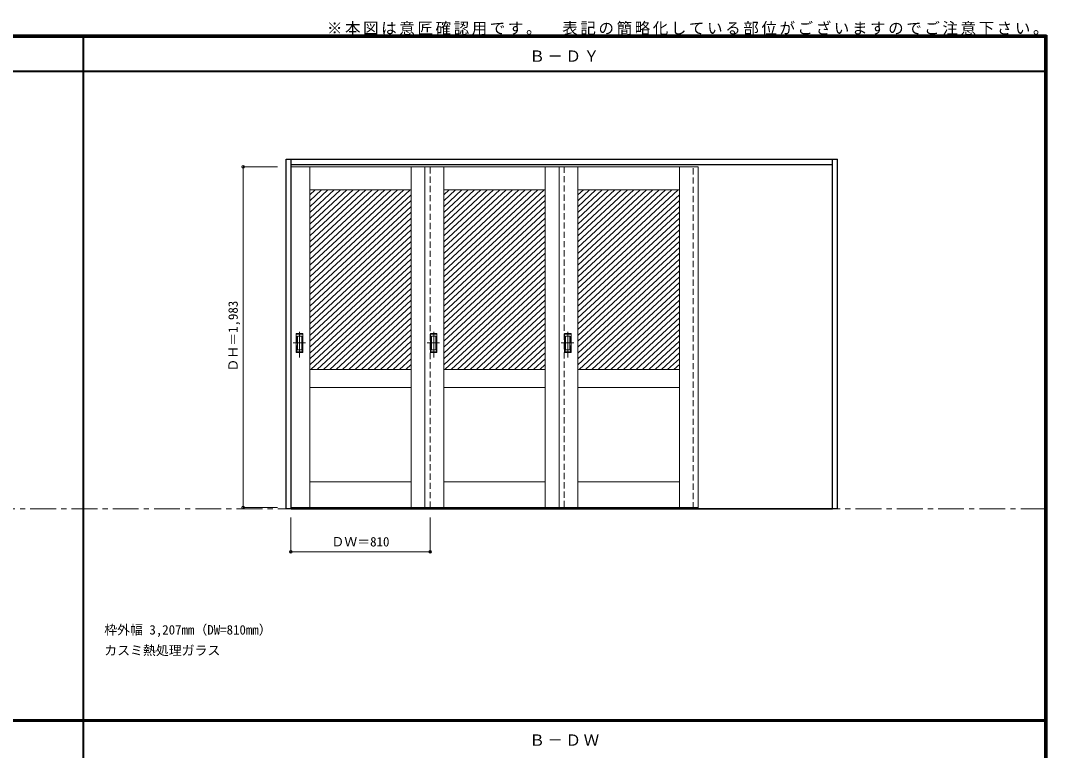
# Model space of a CAD drawing. Units: millimetres, scale not verified. Extents: x -6000 to 5700, y -4307 to 4260.
# Drawn here: x -267 to 5700, y 12 to 4260 of the extents above; entities that cross this region are included whole.
import ezdxf
from ezdxf.enums import TextEntityAlignment as Align

# ---------------------------------------------------------------- set-up
doc = ezdxf.new("R2010")
doc.units = ezdxf.units.MM
doc.header["$LTSCALE"] = 30
doc.header["$PDMODE"] = 32
doc.header["$PDSIZE"] = 15
doc.linetypes.add('CHAIN1', pattern=[8, 5, -1, 1, -1])
doc.linetypes.add('DASHED1', pattern=[1.8, 1.2, -0.6])
for name, color, linetype, lineweight in [('0-2_扉', 7, 'Continuous', 18), ('0-4_枠', 3, 'Continuous', 25), ('0-6_引手', 7, 'Continuous', 18), ('0-B_寸法', 4, 'Continuous', 9), ('0-C_ハッチ', 4, 'Continuous', 9), ('F-1_枠', 6, 'Continuous', 40)]:
    doc.layers.add(name, color=color, linetype=linetype, lineweight=lineweight)
doc.layers.add('0-A_文字', color=7, linetype='Continuous')
doc.styles.add('ＭＳ ゴシック', font='')
doc.styles.get('ＭＳ ゴシック').set_extended_font_data('MS Gothic')

msp = doc.modelspace()

# ---------------------------------------------------------------- linework, layer by layer
at = {"layer": '0-2_扉', "color": 4, "linetype": 'DASHED1', "lineweight": 9}
for p, q in [((1305, 3409), (1305, 1426)), ((1308, 3409), (1305, 3409)), ((2115, 1426), (2115, 3409)), ((2895, 3409), (2895, 1426)), ((3645, 1421), (3645, 3423)), ((3675, 1421), (3675, 3423)), ((1308, 1426), (1305, 1426))]:
    msp.add_line(p, q, dxfattribs=at)
at = {"layer": '0-2_扉'}
for p, q in [((1308, 3409), (2115, 3409)), ((1415, 3409), (1415, 1426)), ((2005, 3409), (2005, 1426)), ((2085, 3409), (2085, 1426)), ((2085, 3409), (2895, 3409)), ((2195, 3409), (2195, 1426)), ((2785, 3409), (2785, 1426)), ((2865, 1426), (2865, 3409)), ((3675, 3409), (2865, 3409)), ((2975, 3409), (2975, 1426)), ((3565, 3409), (3565, 1426)), ((1415, 3274), (2005, 3274)), ((2195, 3274), (2785, 3274)), ((3565, 3274), (2975, 3274)), ((2005, 2229), (1415, 2229)), ((1433.5, 2229), (1622.5, 2229)), ((2785, 2229), (2195, 2229)), ((2213.5, 2229), (2402.5, 2229)), ((2975, 2229), (3565, 2229)), ((3546.5, 2229), (3357.5, 2229)), ((1415, 2124), (2005, 2124)), ((2195, 2124), (2785, 2124)), ((3565, 2124), (2975, 2124)), ((1415, 1576), (2005, 1576)), ((2195, 1576), (2785, 1576)), ((3565, 1576), (2975, 1576)), ((1308, 1426), (2115, 1426)), ((2085, 1426), (2895, 1426))]:
    msp.add_line(p, q, dxfattribs=at)
at = {"layer": '0-2_扉', "color": 3, "lineweight": 25}
for p, q in [((2085, 1418), (2115, 1418)), ((2865, 1418), (2895, 1418))]:
    msp.add_line(p, q, dxfattribs=at)
at = {"layer": '0-2_扉'}
msp.add_lwpolyline([(3675, 3409), (3675, 1426), (2865, 1426)], dxfattribs=at)
at = {"layer": '0-4_枠'}
for p, q in [((1278, 3453), (4485, 3453)), ((1308, 1418), (1308, 3453)), ((1308, 3423), (4455, 3423)), ((4455, 1418), (4455, 3453)), ((4485, 1418), (4485, 3453)), ((1308, 1421), (4455, 1421)), ((1308, 1418), (4455, 1418)), ((4485, 1418), (4455, 1418))]:
    msp.add_line(p, q, dxfattribs=at)
at = {"layer": '0-4_枠', "color": 7, "linetype": 'CHAIN1', "lineweight": 18}
msp.add_line((-5490, 1418), (5690, 1418), dxfattribs=at)
at = {"layer": '0-4_枠'}
msp.add_lwpolyline([(1308, 1418), (1278, 1418), (1278, 3453)], dxfattribs=at)
at = {"layer": '0-6_引手', "linetype": 'CHAIN1'}
for p, q in [((1356, 2298.27), (1356, 2469.12)), ((2136, 2298.27), (2136, 2469.12)), ((2916, 2298.27), (2916, 2469.12)), ((1317.93, 2383.5), (1390.43, 2383.5)), ((2097.93, 2383.5), (2170.43, 2383.5)), ((2877.92, 2383.5), (2950.43, 2383.5))]:
    msp.add_line(p, q, dxfattribs=at)
at = {"layer": '0-6_引手'}
for p, q in [((1337, 2438.5), (1375, 2438.5)), ((1337, 2328.5), (1337, 2438.5)), ((1343.5, 2422.5), (1368.5, 2422.5)), ((1343.5, 2344.5), (1343.5, 2422.5)), ((1368.5, 2344.5), (1368.5, 2422.5)), ((1375, 2328.5), (1375, 2438.5)), ((2117, 2438.5), (2155, 2438.5)), ((2117, 2328.5), (2117, 2438.5)), ((2123.5, 2422.5), (2148.5, 2422.5)), ((2123.5, 2344.5), (2123.5, 2422.5)), ((2148.5, 2344.5), (2148.5, 2422.5)), ((2155, 2328.5), (2155, 2438.5)), ((2897, 2438.5), (2935, 2438.5)), ((2897, 2328.5), (2897, 2438.5)), ((2903.5, 2422.5), (2928.5, 2422.5)), ((2903.5, 2344.5), (2903.5, 2422.5)), ((2928.5, 2344.5), (2928.5, 2422.5)), ((2935, 2328.5), (2935, 2438.5)), ((1337, 2328.5), (1375, 2328.5)), ((1343.5, 2344.5), (1368.5, 2344.5)), ((2117, 2328.5), (2155, 2328.5)), ((2123.5, 2344.5), (2148.5, 2344.5)), ((2897, 2328.5), (2935, 2328.5)), ((2903.5, 2344.5), (2928.5, 2344.5))]:
    msp.add_line(p, q, dxfattribs=at)
at = {"layer": '0-6_引手', "linetype": 'DASHED1'}
for p, q in [((1372, 2332.5), (1372, 2434.5)), ((2152, 2332.5), (2152, 2434.5)), ((2932, 2332.5), (2932, 2434.5)), ((1340, 2332.5), (1372, 2332.5)), ((2120, 2332.5), (2152, 2332.5)), ((2900, 2332.5), (2932, 2332.5))]:
    msp.add_line(p, q, dxfattribs=at)
for points in [[(1340, 2332.5), (1340, 2434.5), (1372, 2434.5)], [(2120, 2332.5), (2120, 2434.5), (2152, 2434.5)], [(2900, 2332.5), (2900, 2434.5), (2932, 2434.5)]]:
    msp.add_lwpolyline(points, dxfattribs=at)
at = {"layer": '0-B_寸法'}
for p, q in [((1028, 3409), (1228, 3409)), ((1028, 3409), (1028, 1426)), ((1028, 1426), (1228, 1426)), ((1305, 1168), (1305, 1368)), ((2115, 1168), (2115, 1368)), ((1305, 1168), (2115, 1168))]:
    msp.add_line(p, q, dxfattribs=at)
at = {"layer": '0-B_寸法', "color": 7}
for p in [(1028, 3409), (1028, 1426), (1305, 1168), (2115, 1168)]:
    msp.add_point(p, dxfattribs=at)
at = {"layer": '0-C_ハッチ'}
for p, q in [((1483.14, 3274), (1415, 3210.9)), ((1519.94, 3274), (1415, 3176.83)), ((1556.74, 3274), (1415, 3142.76)), ((1593.53, 3274), (1415, 3108.69)), ((1446.35, 3274), (1415, 3244.97)), ((1630.33, 3274), (1415, 3074.62)), ((1667.13, 3274), (1415, 3040.55)), ((1703.92, 3274), (1415, 3006.48)), ((1740.72, 3274), (1415, 2972.41)), ((1777.52, 3274), (1415, 2938.34)), ((1814.31, 3274), (1415, 2904.26)), ((1851.11, 3274), (1415, 2870.19)), ((1887.91, 3274), (1415, 2836.12)), ((1924.7, 3274), (1415, 2802.05)), ((1961.5, 3274), (1415, 2767.98)), ((1998.3, 3274), (1415, 2733.91)), ((2005, 3246.13), (1415, 2699.84)), ((2263.14, 3274), (2195, 3210.9)), ((2299.94, 3274), (2195, 3176.83)), ((2336.74, 3274), (2195, 3142.76)), ((2373.53, 3274), (2195, 3108.69)), ((2226.35, 3274), (2195, 3244.97)), ((2410.33, 3274), (2195, 3074.62)), ((2447.13, 3274), (2195, 3040.55)), ((2483.92, 3274), (2195, 3006.48)), ((2520.72, 3274), (2195, 2972.41)), ((2557.52, 3274), (2195, 2938.34)), ((2594.31, 3274), (2195, 2904.26)), ((2631.11, 3274), (2195, 2870.19)), ((2667.91, 3274), (2195, 2836.12)), ((2704.7, 3274), (2195, 2802.05)), ((2741.5, 3274), (2195, 2767.98)), ((2778.3, 3274), (2195, 2733.91)), ((2785, 3246.13), (2195, 2699.84)), ((3043.14, 3274), (2975, 3210.9)), ((3079.94, 3274), (2975, 3176.83)), ((3116.74, 3274), (2975, 3142.76)), ((3153.53, 3274), (2975, 3108.69)), ((3006.35, 3274), (2975, 3244.97)), ((3190.33, 3274), (2975, 3074.62)), ((3227.13, 3274), (2975, 3040.55)), ((3263.92, 3274), (2975, 3006.48)), ((3300.72, 3274), (2975, 2972.41)), ((3337.52, 3274), (2975, 2938.34)), ((3374.31, 3274), (2975, 2904.26)), ((3411.11, 3274), (2975, 2870.19)), ((3447.91, 3274), (2975, 2836.12)), ((3484.7, 3274), (2975, 2802.05)), ((3521.5, 3274), (2975, 2767.98)), ((3558.3, 3274), (2975, 2733.91)), ((3565, 3246.13), (2975, 2699.84)), ((2005, 3212.06), (1415, 2665.77)), ((2005, 3177.99), (1415, 2631.7)), ((2785, 3212.06), (2195, 2665.77)), ((2785, 3177.99), (2195, 2631.7)), ((3565, 3212.06), (2975, 2665.77)), ((3565, 3177.99), (2975, 2631.7)), ((2005, 3143.92), (1415, 2597.62)), ((2005, 3109.85), (1415, 2563.55)), ((2785, 3143.92), (2195, 2597.62)), ((2785, 3109.85), (2195, 2563.55)), ((3565, 3143.92), (2975, 2597.62)), ((3565, 3109.85), (2975, 2563.55)), ((2005, 3075.78), (1415, 2529.48)), ((2785, 3075.78), (2195, 2529.48)), ((3565, 3075.78), (2975, 2529.48)), ((2005, 3041.71), (1415, 2495.41)), ((2005, 3007.64), (1415, 2461.34)), ((2785, 3041.71), (2195, 2495.41)), ((2785, 3007.64), (2195, 2461.34)), ((3565, 3041.71), (2975, 2495.41)), ((3565, 3007.64), (2975, 2461.34)), ((2005, 2973.57), (1415, 2427.27)), ((2005, 2939.49), (1415, 2393.2)), ((2785, 2973.57), (2195, 2427.27)), ((2785, 2939.49), (2195, 2393.2)), ((3565, 2973.57), (2975, 2427.27)), ((3565, 2939.49), (2975, 2393.2)), ((2005, 2905.42), (1415, 2359.13)), ((2005, 2871.35), (1415, 2325.06)), ((2785, 2905.42), (2195, 2359.13)), ((2785, 2871.35), (2195, 2325.06)), ((3565, 2905.42), (2975, 2359.13)), ((3565, 2871.35), (2975, 2325.06)), ((2005, 2837.28), (1415, 2290.99)), ((2785, 2837.28), (2195, 2290.99)), ((3565, 2837.28), (2975, 2290.99)), ((2005, 2803.21), (1415, 2256.91)), ((2005, 2769.14), (1421.65, 2229)), ((2785, 2803.21), (2195, 2256.91)), ((2785, 2769.14), (2201.65, 2229)), ((3565, 2803.21), (2975, 2256.91)), ((3565, 2769.14), (2981.65, 2229)), ((2005, 2735.07), (1458.45, 2229)), ((2005, 2701), (1495.24, 2229)), ((2785, 2735.07), (2238.45, 2229)), ((2785, 2701), (2275.24, 2229)), ((3565, 2735.07), (3018.45, 2229)), ((3565, 2701), (3055.24, 2229)), ((2005, 2666.93), (1532.04, 2229)), ((2005, 2632.85), (1568.84, 2229)), ((2785, 2666.93), (2312.04, 2229)), ((2785, 2632.85), (2348.84, 2229)), ((3565, 2666.93), (3092.04, 2229)), ((3565, 2632.85), (3128.84, 2229)), ((2005, 2598.78), (1605.63, 2229)), ((2785, 2598.78), (2385.63, 2229)), ((3565, 2598.78), (3165.63, 2229)), ((2005, 2564.71), (1642.43, 2229)), ((2005, 2530.64), (1679.23, 2229)), ((2785, 2564.71), (2422.43, 2229)), ((2785, 2530.64), (2459.23, 2229)), ((3565, 2564.71), (3202.43, 2229)), ((3565, 2530.64), (3239.23, 2229)), ((2005, 2496.57), (1716.02, 2229)), ((2005, 2462.5), (1752.82, 2229)), ((2785, 2496.57), (2496.02, 2229)), ((2785, 2462.5), (2532.82, 2229)), ((3565, 2496.57), (3276.02, 2229)), ((3565, 2462.5), (3312.82, 2229)), ((2005, 2428.43), (1789.62, 2229)), ((2005, 2394.36), (1826.41, 2229)), ((2785, 2428.43), (2569.62, 2229)), ((2785, 2394.36), (2606.41, 2229)), ((3565, 2428.43), (3349.62, 2229)), ((3565, 2394.36), (3386.41, 2229)), ((2005, 2360.29), (1863.21, 2229)), ((2785, 2360.29), (2643.21, 2229)), ((3565, 2360.29), (3423.21, 2229)), ((2005, 2326.22), (1900.01, 2229)), ((2005, 2292.14), (1936.8, 2229)), ((2785, 2326.22), (2680.01, 2229)), ((2785, 2292.14), (2716.8, 2229)), ((3565, 2326.22), (3460.01, 2229)), ((3565, 2292.14), (3496.8, 2229)), ((2005, 2258.07), (1973.6, 2229)), ((2785, 2258.07), (2753.6, 2229)), ((3565, 2258.07), (3533.6, 2229))]:
    msp.add_line(p, q, dxfattribs=at)
at = {"layer": 'F-1_枠'}
for p, q in [((-6000, 4175), (5700, 4175)), ((-6000, 4170), (5700, 4170)), ((-6000, 4165), (5700, 4165)), ((100, -3790), (100, 4175)), ((5690, 4175), (5690, -4205)), ((5695, 4175), (5695, -4205)), ((5700, 4175), (5700, -4205)), ((-6000, 3965), (5700, 3965)), ((-6000, 190.5), (5700, 190.5)), ((-6000, 187.5), (5700, 187.5)), ((-6000, 184.5), (5700, 184.5))]:
    msp.add_line(p, q, dxfattribs=at)

# ---------------------------------------------------------------- texts
at = {"layer": '0-A_文字', "style": 'ＭＳ ゴシック'}
for s, p in [('枠外幅 3,207mm（DW=810mm）', (220, 670.5)), ('カスミ熱処理ガラス', (220, 550.5))]:
    msp.add_text(s, height=54.99, dxfattribs=at).set_placement(p, align=Align.BOTTOM_LEFT)
at = {"layer": '0-A_文字', "char_height": 65.98, "attachment_point": 7, "style": 'ＭＳ ゴシック'}
for s, insert in [('\\T1.17;※本図は意匠確認用です。\u3000表記の簡略化している部位がございますのでご注意下さい。', (1515, 4175)), ('\\T1.17;Ｂ－ＤＹ', (2692.5, 4020)), ('\\T1.17;Ｂ－ＤＷ', (2692.5, 39.5))]:
    msp.add_mtext(s, dxfattribs=dict(at, insert=insert))
at = {"layer": '0-B_寸法', "color": 7, "style": 'ＭＳ ゴシック'}
msp.add_text('ＤＨ＝1,983', height=54.99, rotation=90, dxfattribs=at).set_placement((1013, 2217.25), align=Align.BOTTOM_LEFT)
msp.add_text('ＤＷ＝810', height=54.99, dxfattribs=at).set_placement((1541.25, 1183), align=Align.BOTTOM_LEFT)

doc.saveas('drawing.dxf')
